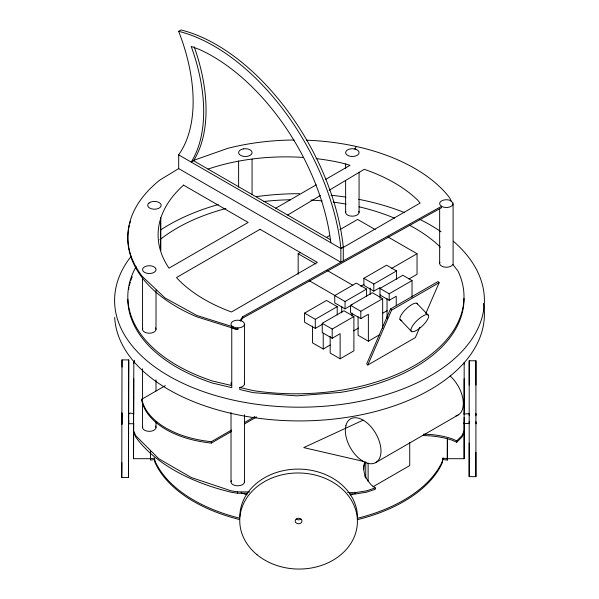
<?xml version="1.0" encoding="UTF-8"?>
<svg xmlns="http://www.w3.org/2000/svg" width="599" height="599" viewBox="0 0 599 599"><rect width="100%" height="100%" fill="white"/><g stroke="black" fill="none" stroke-linecap="round" stroke-linejoin="round"><path stroke-width="0.9" d="M121.859 419.15C121.882 437.899 121.874 399.338 121.889 418.222M357.715 518.217A148.53 85.754 0 0 0 442.055 462.046L442.975 458.13L447.326 458.699L464.135 458.699L464.173 362.642L464.173 364.012M469.204 443.058L469.182 476.654L475.906 476.654L475.928 360.785L469.204 360.778L469.182 476.654M469.189 415.489L469.197 413.692L464.15 413.984M475.913 422.834L475.913 423.74L475.913 421.629M475.913 414.598L475.92 413.692L475.92 415.803M469.189 423.448L464.15 423.448M133.637 415.481L133.637 423.725L128.59 423.718C129.541 419.465 125.468 409.888 133.659 414.126M442.975 458.13L442.975 459.5L447.326 460.069L447.416 438.371M121.897 462.765L121.754 477.47L128.478 477.485L128.718 359.909L121.994 359.894L121.754 477.47M247.657 493.284L237.481 493.217L231.304 492.258A176.495 101.897 0 0 1 135.786 437.113L133.45 432.081L133.839 361.938L134.618 360.261M239.54 518.157A148.53 85.754 0 0 1 155.119 461.365L154.415 458.183L150.454 458.699L133.532 458.699L133.734 423.583M133.644 414.59L133.652 413.684M128.59 423.718L128.613 413.729M128.718 359.909L128.478 477.485M442.975 459.5L442.055 463.424A148.53 85.754 0 0 1 357.715 519.588M240.633 321.124L242.61 318.166L441.53 207.696L441.53 206.326L439.853 204.566A6.724 3.879 0 0 1 442.384 200.508A6.724 3.879 0 0 1 449.849 200.306L452.904 202.702L452.837 204.708A6.724 3.879 0 0 1 441.53 206.326L242.61 316.796L240.139 320.487M425.754 313.569L439.127 282.691L438.019 281.545L390.481 308.994L366.708 363.893L367.808 365.038L415.354 337.589L419.809 327.294M367.808 365.038L391.581 310.14L439.127 282.691M464.128 430.958L461.904 435.743L456.76 440.886L456.76 442.257L451.99 440.145A58.829 33.963 0 0 0 422.572 435.593M464.128 432.336L461.904 437.113L456.76 442.257M354.75 149.024L356.427 146.515M178.689 154.879L178.689 168.604L160.098 179.872A168.094 97.045 0 0 0 142.233 276.371L165.092 297.995L196.869 315.463L235.392 327.593L237.908 327.945L240.813 327.541A6.724 3.879 0 0 0 241.375 320.824L239.787 320.39A6.724 3.879 0 0 0 232.607 321.581A6.724 3.879 0 0 0 231.761 325.871L233.123 326.874L233.123 328.252L234.104 328.731L237.908 329.315L237.908 327.945M287.662 215.048L320.375 195.514M329.151 190.28L364.252 169.315A153.464 88.6 0 0 1 417.705 200.171L420.139 203.054L343.512 247.297M178.689 168.604L340.861 262.235L340.861 248.51L343.287 247.162L340.906 248.533L178.629 154.842A149.772 86.473 60 0 0 178.629 31.32L181.003 29.95A181.123 104.57 60 0 1 343.287 247.162L343.287 260.887M275.772 208.19L316.137 184.889M325.819 179.296L350.041 165.309L341.4 162.883A153.464 88.6 0 0 0 316.122 158.608M298.175 274.32L298.175 253.736L300.586 252.344M326.283 237.504L329.495 235.654M339.94 229.627L357.603 219.421L375.274 229.627M231.536 431.407L211.35 443.065A84.601 48.848 0 0 1 141.813 400.596L141.813 399.226L165.317 385.651M380.133 287.49L373.828 291.129L363.878 285.386L363.878 278.288L386.572 265.185L396.523 270.928L396.523 279.276M352.047 304.831L345.054 308.867L334.751 302.914L334.751 295.562L356.293 283.125L366.595 289.077L366.595 296.49M322.434 324.284L315.291 328.409L304.569 322.217L304.569 313.112L326.492 300.458L337.215 306.643L337.215 314.992M360.815 286.195L364.027 284.338M391.334 268.569L417.039 253.736L417.039 274.32L409.005 278.962M363.878 278.288L373.828 284.031L396.523 270.928M334.751 295.562L345.054 301.514L366.595 289.077M304.569 313.112L315.291 319.304L337.215 306.643M358.082 316.676L358.082 335.268L368.37 341.213L368.37 314.243L360.808 318.616L350.512 312.671L350.512 305.333L372.368 292.709L382.664 298.654L382.664 328.327M396.239 305.505L396.239 296.25L389.185 300.331L379.983 295.015L379.983 288.456L402.827 275.263L412.03 280.572L412.03 297.269M340.127 358.794L340.127 333.695L332.19 338.278L322.24 332.535L322.24 323.31L343.953 310.776L353.904 316.527L353.904 350.834L340.127 358.794L330.176 353.043L330.176 336.316M379.983 288.456L389.185 293.765L412.03 280.572M350.512 305.333L360.808 311.27L382.664 298.654M322.24 323.31L332.19 329.061L353.904 316.527M382.476 313.352L387.156 310.649M353.665 330.85L358.509 328.05M312.506 326.043L312.506 342.845L323.228 349.03L330.221 344.994M368.37 341.213L379.489 334.796M211.35 443.065L211.35 441.695L231.536 430.037M244.459 422.58L254.957 416.522M244.459 423.95L256.567 416.956M375.753 462.57L458.093 415.032M372.922 486.822L409.723 465.573L409.723 442.698M363.144 420.154L303.715 447.603L363.144 461.327M349.561 493.98L355.042 494.018L366.386 492.258L375.281 489.293L375.281 487.923L366.386 490.888L355.042 492.648L347.667 492.595M464 298.332A168.094 97.045 0 0 1 340.217 392.427L296.737 395.857L253.205 392.674L239.795 389.515L239.795 387.456L240.813 387.246A6.724 3.879 0 0 0 244.31 382.971M154.415 458.183L154.415 459.56L150.454 460.077L150.454 451.219M133.45 432.081L133.45 430.703L135.786 435.743L158.825 458.782L191.403 477.59L231.304 490.888L237.481 491.846L249.566 491.929M237.908 329.315L235.392 328.963L196.869 316.841A168.094 97.045 0 0 1 129.309 225.524M239.795 387.456L253.205 390.615A168.094 97.045 0 0 0 458.055 271.175L452.837 264.414A6.724 3.879 0 0 1 447.124 267.191A6.724 3.879 0 0 1 440.49 265.215L439.853 264.271A6.724 3.879 0 0 1 439.913 262.257M456.76 440.886L451.99 438.768A58.829 33.963 0 0 0 423.471 434.223M388.122 237.047L417.039 253.736M330.558 239.817L193.207 160.525L227.815 148.327A168.094 97.045 0 0 1 294.161 140.009M298.175 253.736L315.845 263.934M327.091 270.426L352.789 285.266M309.421 280.811L335.118 295.651M375.281 487.923L371.627 485.168A58.829 33.963 0 0 1 364.731 461.986M416.799 303.266L428.517 315.448A11.763 3.781 -43.9 0 1 416.679 330.311A11.763 3.781 -43.9 0 1 414.104 323.767A11.763 3.781 -43.9 0 1 428.517 315.448M390.481 308.994L391.581 310.14M399.982 319.432L411.7 331.621M300.96 519.086L301.492 519.662A3.362 2.748 1.2 0 1 301.492 522.403L300.96 522.972A3.362 2.748 1.2 0 1 296.206 522.942L295.666 522.365A3.362 2.748 1.2 0 1 295.666 519.625L296.206 519.056A3.362 2.748 1.2 0 1 300.96 519.086A3.362 2.748 1.2 0 1 296.28 519.056M155.515 327.938L155.747 328.252A6.724 3.879 0 0 1 151.974 332.879A6.724 3.879 0 0 1 143.528 331.329L142.824 330.401A6.724 3.879 0 0 1 142.757 328.387M155.583 426.159L155.747 426.383A6.724 3.879 0 0 1 151.974 431.01A6.724 3.879 0 0 1 143.528 429.461L142.824 428.532A6.724 3.879 0 0 1 142.757 426.518M451.219 200.942L449.587 197.737A168.094 97.045 0 0 0 306.359 140.196M154.415 459.56L155.119 462.735A148.53 85.754 0 0 0 239.54 519.535M121.994 359.894L122.046 367.082M475.928 360.785L475.943 385.127M475.906 476.654L475.891 452.305M469.204 360.778L469.219 385.127M469.197 413.692L469.197 414.134M469.189 423.688L469.189 421.629M464.15 413.692L464.15 414.134M464.15 422.594L464.15 423.688M464.165 378.725L464.165 414.283M464.135 417.525L464.135 458.699M453.099 203.705L453.099 264.414M447.326 439.045L447.326 460.069M439.651 209.156L439.651 263.261M389.185 293.765L389.185 300.331M387.044 298.339L387.044 318.69M380.133 294.745L380.133 298.377M373.828 284.031L373.828 291.129M370.189 288.097L370.189 294.446M368.123 463.057L368.123 481.356M365.749 461.687L365.749 478.152M360.808 311.27L360.808 318.616M359.071 172.22L359.071 212.331M355.042 492.648L355.042 494.018M352.047 313.195L352.047 315.98M345.623 163.789L345.623 168.454M345.623 180.584L345.623 212.301M345.054 301.514L345.054 308.867M341.744 306.314L341.744 312.82M332.19 329.061L332.19 338.278M323.228 333.164L323.228 349.03M315.291 319.304L315.291 328.409M252.067 159.139L252.067 194.593M244.452 324.276L244.452 383.974M244.452 414.733L244.452 482.105M242.61 316.796L242.61 318.166M238.619 161.011L238.619 187.128M237.481 491.846L237.481 493.217M231.761 327.735L231.761 387.628L212.585 383.098A168.094 97.045 0 0 1 127.819 299.29M231.019 412.494L231.019 481.738M160.704 217.916L160.704 250.569M160.667 217.961L160.667 250.607M156.01 290.073L156.01 329.248M156.01 379.811L156.01 391.005M156.01 421.786L156.01 427.379M142.562 278.086L142.562 329.398M142.562 368.767L142.562 399.548M142.562 401.412L142.562 427.529M133.839 361.938L133.839 363.308M133.757 378.71L133.757 414.268M133.644 396.748L133.644 398.118M133.532 417.525L133.532 458.699M365.368 477.493A58.829 33.963 0 0 1 364.731 475.756M363.743 469.556A58.829 33.963 0 0 1 365.031 462.488M244.31 481.102A6.724 3.879 0 0 1 235.692 485.624L234.104 485.19A6.724 3.879 0 0 1 231.334 480.742M353.125 494.07A109.258 63.082 0 0 1 350.363 494.946M247.058 494.841A109.258 63.082 0 0 1 241.105 492.85M239.832 516.735A58.829 48.032 1.2 0 1 298.661 469.099A58.829 48.032 1.2 0 1 357.491 517.536M450.096 375.977A25.21 14.556 60 0 1 463.012 399.57A25.21 14.556 60 0 1 455.959 415.908M231.334 382.611A6.724 3.879 0 0 0 231.761 385.569L212.585 381.039A168.094 97.045 0 0 1 136.123 266.622M128.62 289.339A168.094 97.045 0 0 1 128.957 287.527M129.354 285.716A168.094 97.045 0 0 1 130.327 282.114M130.896 280.325A168.094 97.045 0 0 1 132.207 276.783M159.851 239.765A168.094 97.045 0 0 1 225.868 208.534M263.41 201.541A168.094 97.045 0 0 1 290.44 199.759M310.941 200.096A168.094 97.045 0 0 1 322.15 200.897M333.194 202.125A168.094 97.045 0 0 1 346.087 204.132M359.011 206.805A168.094 97.045 0 0 1 394.546 218.171M409.551 225.246A168.094 97.045 0 0 1 440.452 247.215M358.846 211.327A6.724 3.879 0 0 1 350.58 216.059L348.962 215.67A6.724 3.879 0 0 1 345.863 211.297M129.736 223.794A168.094 97.045 0 0 1 130.485 221.203M401.899 320.285A11.763 3.781 -43.9 0 1 405.036 310.057A11.763 3.781 -43.9 0 1 417.481 303.978M208.033 169.083A153.464 88.6 0 0 1 303.101 157.425M330.828 242.715A169.42 97.809 60 0 0 199.4 49.455L191.193 46.415A151.008 87.184 60 0 1 191.193 162.097L193.567 160.727A151.008 87.184 60 0 0 194.188 46.767M178.629 31.32A181.123 104.57 60 0 1 340.906 248.533M211.35 441.695A84.601 48.848 0 0 1 141.813 399.226M453.353 241.232A184.904 106.749 0 0 1 314.722 406.833A184.904 106.749 0 0 1 130.904 256.612M160.637 229.956A184.904 106.749 0 0 1 218.283 204.544M256.634 196.599A184.904 106.749 0 0 1 299.515 193.694M331.052 195.259A184.904 106.749 0 0 1 345.878 197.108M358.674 199.31A184.904 106.749 0 0 1 404.153 212.435M419.974 219.466A184.904 106.749 0 0 1 441.089 231.791M483.468 303.461A184.904 106.749 0 0 1 311.637 420.693A184.904 106.749 0 0 1 114.686 317.47M345.923 425.47L345.316 430.441A25.21 14.556 60 0 0 370.676 463.746A25.21 14.556 60 0 0 374.607 431.579A25.21 14.556 60 0 0 345.923 425.47M183.504 185.106L182.815 185.84A158.286 91.385 0 0 0 168.985 268.165L248.173 222.446L183.504 185.106M149.016 203.016L148.178 203.907A6.724 3.879 0 0 0 151.203 208.722A6.724 3.879 0 0 0 159.866 207.613L160.704 206.722A6.724 3.879 0 0 0 157.679 201.915A6.724 3.879 0 0 0 149.016 203.016M260.056 229.305L176.54 277.524L177.424 278.617A158.286 91.385 0 0 0 231.469 311.989L317.365 262.392L260.056 229.305M243.606 148.866L241.981 149.248A6.724 3.879 0 0 0 239.128 154.1A6.724 3.879 0 0 0 247.08 156.361L248.705 155.972A6.724 3.879 0 0 0 251.558 151.128A6.724 3.879 0 0 0 243.606 148.866M355.731 149.256L354.114 148.866A6.724 3.879 0 0 0 346.147 151.113A6.724 3.879 0 0 0 348.962 155.965L350.58 156.361A6.724 3.879 0 0 0 358.546 154.115A6.724 3.879 0 0 0 355.731 149.256M155.747 268.547L155.044 267.618A6.724 3.879 0 0 0 146.598 266.061A6.724 3.879 0 0 0 142.824 270.696L143.528 271.624A6.724 3.879 0 0 0 151.974 273.181A6.724 3.879 0 0 0 155.747 268.547M256.986 554.696A58.829 48.032 1.2 0 0 355.402 533.836A58.829 48.032 1.2 0 0 283.357 474.513A58.829 48.032 1.2 0 0 256.986 554.696"/></g></svg>
